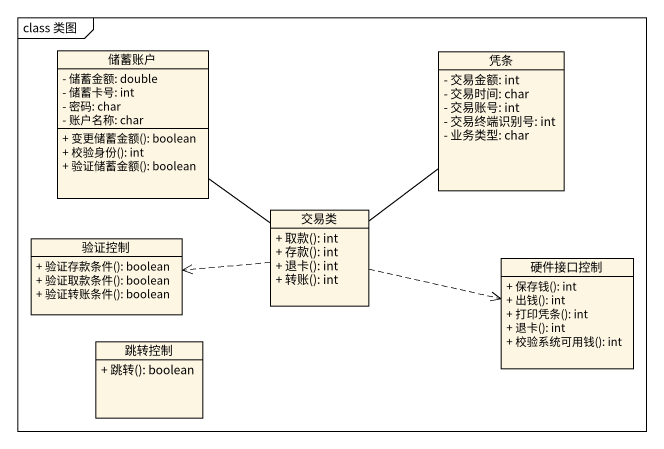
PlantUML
@startuml
mainframe class 类图
hide circle
hide empty members
skinparam classAttributeIconSize 0
class 储蓄账户 {
  - 储蓄金额: double
  - 储蓄卡号: int
  - 密码: char
  - 账户名称: char
  + 变更储蓄金额(): boolean
  + 校验身份(): int
  + 验证储蓄金额(): boolean
}
class 凭条 {
  - 交易金额: int
  - 交易时间: char
  - 交易账号: int
  - 交易终端识别号: int
  - 业务类型: char
}
class 验证控制 {
  + 验证存款条件(): boolean
  + 验证取款条件(): boolean
  + 验证转账条件(): boolean
}
class 交易类 {
  + 取款(): int
  + 存款(): int
  + 退卡(): int
  + 转账(): int
}
class 硬件接口控制 {
  + 保存钱(): int
  + 出钱(): int
  + 打印凭条(): int
  + 退卡(): int
  + 校验系统可用钱(): int
}
class 跳转控制 {
  + 跳转(): boolean
}
交易类 -up- 储蓄账户
交易类 -up- 凭条
交易类 .left.> 验证控制
交易类 .right.> 硬件接口控制
@enduml
